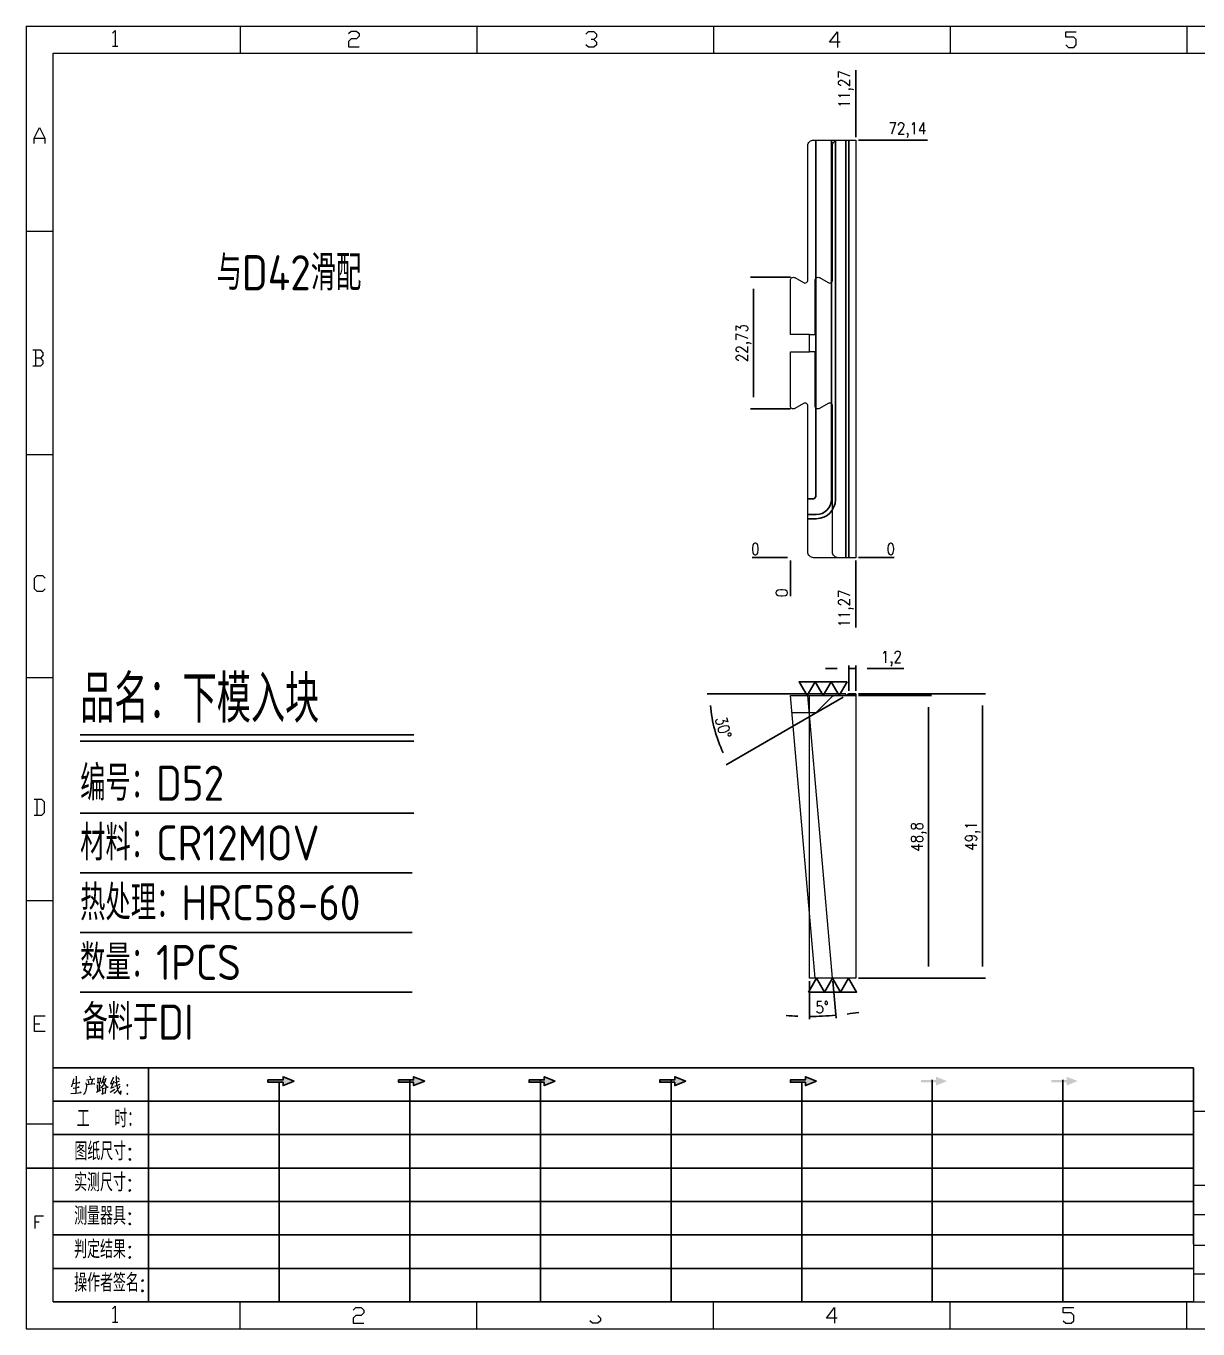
# Model space of a CAD drawing. Header units: millimetres. Extents: x 88508 to 142116, y -5268 to 20283.
# Drawn here: x 107396.1 to 107598.5, y -1151.5 to -926.4 of the extents above; entities that cross this region are included whole.
import ezdxf
from ezdxf.enums import TextEntityAlignment as Align

# ---------------------------------------------------------------- set-up
doc = ezdxf.new("R2010")
doc.units = ezdxf.units.MM
doc.linetypes.add('HIDDEN', pattern=[0])
for name, color, linetype in [('DIM', 4, 'Continuous'), ('LB_P', 2, 'Continuous'), ('TEXT', 4, 'Continuous')]:
    doc.layers.add(name, color=color, linetype=linetype)
doc.styles.add('chinesef_fs', font='simplex.shx', dxfattribs={"bigfont": 'gbcbig.shx'})
doc.styles.add('gbenor', font='gbenor.shx', dxfattribs={"bigfont": 'gbcbig.shx'})
doc.styles.add('GBENOR_', font='gbenor.shx', dxfattribs={"bigfont": 'gbcbig'})
doc.styles.get("Standard").update_dxf_attribs({"font": 'txt.shx', "width": 0.85, "bigfont": 'ctxt.shx'})
doc.styles.add('TXT', font='txt.shx', dxfattribs={"width": 0.8, "bigfont": 'ctxt.shx'})
doc.dimstyles.new('T-2-WX', dxfattribs={"dimtxt": 2, "dimasz": 2, "dimexe": 0.5, "dimexo": 0.5, "dimgap": 0.5, "dimtad": 1, "dimtxsty": 'Standard', "dimblk": 'OPEN30', "dimcen": 0, "dimazin": 3, "dimtfac": 1, "dimtmove": 0, "dimatfit": 3, "dimldrblk": 'OPEN30', "dimlwd": -1, "dimlwe": -1})

# ---------------------------------------------------------------- blocks, each defined once
blk = doc.blocks.new('*D8480')
at = {"layer": 'Defpoints', "color": 0}
for p in [(107539.36, -1042.07), (107551.95, -1042.07), (107539.36, -1090.87)]:
    blk.add_point(p, dxfattribs=at)
at = {"layer": 'DIM', "color": 0, "linetype": 'Continuous'}
for p, q in [((107539.86, -1042.07), (107552.45, -1042.07)), ((107551.95, -1088.87), (107551.95, -1044.07)), ((107539.86, -1090.87), (107552.45, -1090.87))]:
    blk.add_line(p, q, dxfattribs=at)
at = {"layer": 'DIM', "color": 0, "insert": (107550.26, -1066.47), "char_height": 2, "attachment_point": 5, "rotation": 90}
blk.add_mtext('48,8', dxfattribs=at)
blk = doc.blocks.new('_Open30')
blk = doc.blocks.new('*D8481')
at = {"layer": 'Defpoints', "color": 0}
for p in [(107531.09, -1042.07), (107531.36, -1042.07), (107531.36, -1090.87), (107535.36, -1090.87), (107532.88, -1097.46)]:
    blk.add_point(p, dxfattribs=at)
at = {"layer": 'DIM', "color": 0, "linetype": 'Continuous'}
for p, q in [((107531.36, -1091.37), (107531.36, -1097.98)), ((107535.4, -1091.37), (107535.96, -1097.78))]:
    blk.add_line(p, q, dxfattribs=at)
for start, end in [(265.6203, 267.8101), (270, 275), (277.1899, 279.3797)]:
    blk.add_arc((107531.36, -1045.15), 52.33, start, end, dxfattribs=at)
at = {"layer": 'DIM', "color": 0, "insert": (107533.57, -1095.89), "char_height": 2, "attachment_point": 5, "rotation": 2.5}
blk.add_mtext('5%%d', dxfattribs=at)
blk = doc.blocks.new('*D8488')
at = {"layer": 'Defpoints', "color": 0}
for p in [(107528.09, -1018.25), (107539.36, -1018.25), (107544.36, -1018.25)]:
    blk.add_point(p, dxfattribs=at)
at = {"layer": 'DIM', "color": 0, "linetype": 'Continuous'}
blk.add_line((107539.86, -1018.25), (107545.99, -1018.25), dxfattribs=at)
at = {"layer": 'DIM', "color": 0, "insert": (107545.42, -1016.75), "char_height": 2, "attachment_point": 5}
blk.add_mtext('0', dxfattribs=at)
blk = doc.blocks.new('*D8489')
at = {"layer": 'Defpoints', "color": 0}
for p in [(107539.36, -946.12), (107544.36, -946.12), (107528.09, -1018.25)]:
    blk.add_point(p, dxfattribs=at)
at = {"layer": 'DIM', "color": 0, "linetype": 'Continuous'}
for p, q in [((107539.86, -946.12), (107543.36, -946.12)), ((107543.36, -946.12), (107540.36, -946.12)), ((107540.36, -946.12), (107551.74, -946.12))]:
    blk.add_line(p, q, dxfattribs=at)
at = {"layer": 'DIM', "color": 0, "insert": (107548.3, -944.42), "char_height": 2, "attachment_point": 5}
blk.add_mtext('72,14', dxfattribs=at)
blk = doc.blocks.new('*D8490')
at = {"layer": 'Defpoints', "color": 0}
for p in [(107523.09, -1018.25), (107528.09, -1018.25), (107528.09, -1018.25)]:
    blk.add_point(p, dxfattribs=at)
at = {"layer": 'DIM', "color": 0, "linetype": 'Continuous'}
blk.add_line((107527.59, -1018.25), (107521.46, -1018.25), dxfattribs=at)
at = {"layer": 'DIM', "color": 0, "insert": (107522.02, -1016.75), "char_height": 2, "attachment_point": 5}
blk.add_mtext('0', dxfattribs=at)
blk = doc.blocks.new('*D8491')
at = {"layer": 'Defpoints', "color": 0}
for p in [(107528.09, -1018.25), (107539.36, -1018.25), (107539.36, -1023.25)]:
    blk.add_point(p, dxfattribs=at)
at = {"layer": 'DIM', "color": 0, "linetype": 'Continuous'}
for p, q in [((107539.36, -1018.75), (107539.36, -1022.25)), ((107539.36, -1022.25), (107539.36, -1019.25)), ((107539.36, -1019.25), (107539.36, -1030.31))]:
    blk.add_line(p, q, dxfattribs=at)
at = {"layer": 'DIM', "color": 0, "insert": (107537.67, -1027.03), "char_height": 2, "attachment_point": 5, "rotation": 90}
blk.add_mtext('11,27', dxfattribs=at)
blk = doc.blocks.new('*D8492')
at = {"layer": 'Defpoints', "color": 0}
for p in [(107528.09, -1018.25), (107528.09, -1018.25), (107528.09, -1023.25)]:
    blk.add_point(p, dxfattribs=at)
at = {"layer": 'DIM', "color": 0, "linetype": 'Continuous'}
blk.add_line((107528.09, -1018.75), (107528.09, -1024.89), dxfattribs=at)
at = {"layer": 'DIM', "color": 0, "insert": (107526.59, -1024.32), "char_height": 2, "attachment_point": 5, "rotation": 90}
blk.add_mtext('0', dxfattribs=at)
blk = doc.blocks.new('*D8493')
at = {"layer": 'Defpoints', "color": 0}
for p in [(107539.36, -941.12), (107539.36, -946.12), (107528.09, -1018.25)]:
    blk.add_point(p, dxfattribs=at)
at = {"layer": 'DIM', "color": 0, "linetype": 'Continuous'}
for p, q in [((107539.36, -945.12), (107539.36, -934.06)), ((107539.36, -945.62), (107539.36, -942.12)), ((107539.36, -942.12), (107539.36, -945.12))]:
    blk.add_line(p, q, dxfattribs=at)
at = {"layer": 'DIM', "color": 0, "insert": (107537.67, -937.34), "char_height": 2, "attachment_point": 5, "rotation": 90}
blk.add_mtext('11,27', dxfattribs=at)
blk = doc.blocks.new('U40')
for points in [[(351.8, 337.7), (351.8, 333.2), (367, 339.3), (351.8, 345.3), (351.8, 340.8), (331.2, 340.8), (331.2, 337.7)], [(545.7, 339.3), (530.6, 345.3), (530.6, 340.8), (509.9, 340.8), (509.9, 337.7), (530.6, 337.7), (530.6, 333.2)], [(724.5, 339.3), (709.3, 345.3), (709.3, 340.8), (688.7, 340.8), (688.7, 337.7), (709.3, 337.7), (709.3, 333.2)], [(903.3, 339.3), (888.1, 345.3), (888.1, 340.8), (867.5, 340.8), (867.5, 337.7), (888.1, 337.7), (888.1, 333.2)], [(1082.1, 339.3), (1066.9, 345.3), (1066.9, 340.8), (1046.3, 340.8), (1046.3, 337.7), (1066.9, 337.7), (1066.9, 333.2)], [(1245.7, 337.7), (1245.7, 333.2), (1260.9, 339.3), (1245.7, 345.3), (1245.7, 340.8), (1225.1, 340.8), (1225.1, 337.7)], [(1424.5, 337.7), (1424.5, 333.2), (1439.7, 339.3), (1424.5, 345.3), (1424.5, 340.8), (1403.8, 340.8), (1403.8, 337.7)]]:
    blk.add_hatch(color=3).paths.add_polyline_path(points)
at = {"color": 254, "lineweight": 18}
for p, q in [((0, 1783.5), (0, 0)), ((0, 1783.5), (2530.2, 1783.5)), ((941.1, 1783.5), (941.1, 1746.5)), ((1265.1, 1783.5), (1265.1, 1746.5)), ((1589.1, 1783.5), (1589.1, 1746.5)), ((37, 37), (37, 1746.5)), ((37, 1746.5), (2493.2, 1746.5)), ((0, 1502.7), (37, 1502.7)), ((0, 1197.2), (37, 1197.2)), ((0, 891.7), (37, 891.7)), ((0, 586.3), (37, 586.3)), ((1598.1, 298), (2493.2, 298)), ((0, 280.8), (37, 280.8)), ((1598.2, 196.6), (2493.2, 196.6)), ((2493.2, 156.4), (1598.2, 156.4)), ((2493.2, 114.1), (1598.2, 114.1)), ((2493.2, 75), (1598.2, 75)), ((37, 37), (2493.2, 37)), ((941.1, 0), (941.1, 37)), ((1265.1, 0), (1265.1, 37)), ((1589.1, 0), (1589.1, 37)), ((0, 0), (2530.2, 0))]:
    blk.add_line(p, q, dxfattribs=at)
at = {"color": 254, "linetype": 'Continuous', "lineweight": 18}
for p, q in [((293.1, 1783.5), (293.1, 1746.5)), ((617.1, 1783.5), (617.1, 1746.5)), ((1598.1, 298), (1598.1, 37)), ((1598.2, 298), (1598.2, 37)), ((293.1, 0), (293.1, 37)), ((617.1, 0), (617.1, 37))]:
    blk.add_line(p, q, dxfattribs=at)
for p, q in [((38, 357.6), (1598.2, 357.6)), ((1598.2, 357.6), (1598.2, 116.2)), ((38, 311.8), (1598.2, 311.8)), ((37.1, 266), (1598.2, 266)), ((0.1, 220.2), (1598.2, 220.2)), ((37.1, 174.4), (1598.2, 174.4)), ((37.1, 128.6), (1598.2, 128.6)), ((37.1, 82.8), (1598.2, 82.8))]:
    blk.add_line(p, q)
at = {"color": 254}
for p, q in [((167.8, 37), (167.8, 357.6)), ((525.5, 37), (525.5, 340.8)), ((704.3, 37), (704.3, 340.8)), ((883.1, 37), (883.1, 340.8)), ((1240.6, 37), (1240.6, 340.8)), ((1419.4, 37), (1419.4, 340.8)), ((346.7, 37), (346.7, 337.9)), ((1061.9, 37), (1061.9, 337.7)), ((1598.2, 37), (38, 37))]:
    blk.add_line(p, q, dxfattribs=at)
at = {"color": 92, "lineweight": 18}
for points in [[(118.3, 1773.7), (121.9, 1777.3), (121.9, 1755.8)], [(441.4, 1773.1), (445, 1776.7), (452.2, 1776.7), (455.8, 1773.1), (455.8, 1769.5), (452.2, 1765.9), (445, 1765.9), (441.4, 1762.3), (441.4, 1755.1), (455.8, 1755.1)], [(766.4, 1772.4), (770, 1776), (777.2, 1776), (780.8, 1772.4), (780.8, 1768.8), (777.2, 1765.2), (773.6, 1765.2)], [(1114.4, 1761.4), (1100, 1761.4), (1110.8, 1775.8), (1110.8, 1754.2)], [(1423.4, 1757.7), (1427, 1754.1), (1434.2, 1754.1), (1437.8, 1757.7), (1437.8, 1764.9), (1434.2, 1768.5), (1423.4, 1768.5), (1423.4, 1775.7), (1437.8, 1775.7)], [(118.3, 1755.8), (125.5, 1755.8)], [(777.2, 1765.2), (780.8, 1761.6), (780.8, 1758), (777.2, 1754.4), (770, 1754.4), (766.4, 1758)], [(11.1, 1622.8), (11.1, 1630), (18.3, 1644.4), (25.5, 1630), (25.5, 1622.8)], [(11.1, 1630), (25.5, 1630)], [(20, 1329), (23.6, 1332.6), (23.6, 1336.2), (20, 1339.8), (9.2, 1339.8)], [(12.8, 1339.8), (12.8, 1318.2)], [(9.2, 1318.2), (20, 1318.2), (23.6, 1321.8), (23.6, 1325.4), (20, 1329), (12.8, 1329)], [(26.1, 1013.2), (22.5, 1009.6), (15.3, 1009.6), (11.7, 1013.2), (11.7, 1027.6), (15.3, 1031.2), (22.5, 1031.2), (26.1, 1027.6)], [(11, 703.2), (21.8, 703.2), (25.4, 706.8), (25.4, 721.2), (21.8, 724.8), (11, 724.8)], [(14.6, 724.8), (14.6, 703.2)], [(26.1, 407), (11.7, 407), (11.7, 428.6), (26.1, 428.6)], [(11.7, 417.8), (18.9, 417.8)], [(12.3, 137.7), (12.3, 155), (23.8, 155)], [(12.3, 146.4), (18.1, 146.4)], [(118.3, 27.4), (121.9, 31), (121.9, 9.4)], [(447.9, 25.7), (451.5, 29.3), (458.7, 29.3), (462.3, 25.7), (462.3, 22.1), (458.7, 18.5), (451.5, 18.5), (447.9, 14.9), (447.9, 7.7), (462.3, 7.7)], [(782.7, 18.5), (786.3, 14.9), (786.3, 11.3), (782.7, 7.7), (775.5, 7.7), (771.9, 11.3)], [(1110.3, 14.9), (1095.9, 14.9), (1106.7, 29.3), (1106.7, 7.7)], [(1419.9, 11.3), (1423.5, 7.7), (1430.7, 7.7), (1434.3, 11.3), (1434.3, 18.5), (1430.7, 22.1), (1419.9, 22.1), (1419.9, 29.3), (1434.3, 29.3)], [(118.3, 9.4), (125.5, 9.4)]]:
    blk.add_lwpolyline(points, dxfattribs=at)
at = {"color": 92, "lineweight": 0}
for points in [[(65, 342.2), (64.8, 341), (64.1, 337.9), (63.6, 335.7), (62.8, 333.5), (62.1, 331.4)], [(68.4, 345.9), (68.7, 344.4), (68.1, 322.9)], [(82.6, 340.8), (93.7, 342.2), (93.3, 342.4), (92.4, 342)], [(86.1, 336.1), (86, 337.5), (85.3, 339.8)], [(86.7, 346.7), (87.9, 344.6), (88.3, 343)], [(90.3, 341), (90.4, 339.6), (89.1, 335.3)], [(97.8, 344), (98.1, 342.6), (98.1, 340.8), (98.1, 337.9), (98.1, 336.3), (98.2, 337.7), (102.1, 338.3), (101.8, 338.3), (102.1, 343.6), (102.1, 343.2), (102.1, 342.8), (98.2, 342.2)], [(105.5, 341.2), (105.9, 341), (109.6, 341.8), (109.3, 342.6), (108.5, 339.6), (107.6, 337.3), (106.9, 335.9), (105.9, 334.3), (104.3, 332), (103.1, 330.4), (101.9, 329.4)], [(106.6, 346.5), (106.5, 345.2), (105.1, 341.2), (104.2, 338.9), (103.1, 336.3), (102.6, 335.5)], [(104.9, 339.1), (105.3, 338.7), (107, 335.7), (108.6, 333.3), (109.9, 331.2), (110.3, 330.8), (112.6, 330.8), (110.2, 331.2), (109, 332.6)], [(119.3, 344.8), (119.1, 343.8), (116.8, 338.5), (115.4, 335.5), (119.3, 336.3)], [(120.3, 339.4), (118.1, 333.5), (116.4, 330), (116.1, 329.8), (120.5, 331.4)], [(121.7, 336.7), (127.7, 339.6)], [(123.4, 346.5), (123.5, 345.4), (123.5, 340.8), (123.8, 337.3), (124, 335.3), (124.2, 333.1), (124.5, 331), (124.8, 329), (125.2, 327.4), (125.9, 325.7), (126.9, 323.9), (127.9, 322.7), (128.9, 321.7), (129.6, 321.3), (129.9, 326.1), (129.4, 321.5)], [(127.7, 341.6), (127.2, 342.4), (125.7, 344.2)], [(61.4, 322.3), (68.2, 322.9), (75.3, 323.7), (74.9, 323.9), (73.8, 323.5)], [(63.8, 335.9), (73.4, 337.5), (73.1, 337.7), (72.5, 337.3)], [(64.5, 329.6), (64.8, 329.6), (65.1, 329.6), (72.5, 331), (71.9, 331), (70.9, 330.8)], [(82.6, 335.1), (82.6, 331.8), (82.3, 329), (81.9, 326.8), (81.2, 324.9), (80.3, 323.1), (79.6, 321.9), (78.8, 320.9)], [(93.3, 335.5), (94.1, 335.7), (94.3, 335.5), (82.6, 334.3), (82.6, 335.1), (82.2, 336.9)], [(96.5, 323.9), (102.8, 327.2)], [(97.2, 334.3), (97.5, 333.5), (97.7, 324.7)], [(100.2, 337.9), (100.1, 325.9)], [(100.2, 332.6), (102.4, 333.1)], [(104.2, 330), (104.5, 329), (104.5, 321.1), (104.3, 322.1), (104.5, 322.7), (109.2, 323.1), (108.6, 323.1), (109, 329.2), (109, 330), (109.3, 329.4), (108.6, 329.4), (104.6, 328.8)], [(115.3, 324.3), (121.5, 328.2)], [(128.2, 332.4), (128.1, 331.6), (126.9, 329.6), (125.8, 328), (124.5, 326.3), (123, 324.7), (121.4, 323.3), (120.1, 322.3)], [(121.4, 332.2), (128.8, 335.1)]]:
    blk.add_lwpolyline(points, dxfattribs=at)
for points in [[(367, 339.3), (351.8, 345.3), (351.8, 340.8), (331.2, 340.8), (331.2, 337.7), (351.8, 337.7), (351.8, 333.2), (367, 339.3)], [(545.7, 339.3), (530.6, 345.3), (530.6, 340.8), (509.9, 340.8), (509.9, 337.7), (530.6, 337.7), (530.6, 333.2), (545.7, 339.3)], [(724.5, 339.3), (709.3, 345.3), (709.3, 340.8), (688.7, 340.8), (688.7, 337.7), (709.3, 337.7), (709.3, 333.2), (724.5, 339.3)], [(903.3, 339.3), (888.1, 345.3), (888.1, 340.8), (867.5, 340.8), (867.5, 337.7), (888.1, 337.7), (888.1, 333.2), (903.3, 339.3)], [(1082.1, 339.3), (1066.9, 345.3), (1066.9, 340.8), (1046.3, 340.8), (1046.3, 337.7), (1066.9, 337.7), (1066.9, 333.2), (1082.1, 339.3)]]:
    blk.add_lwpolyline(points)
for points in [[(138.7, 332.4), (139.4, 333.5), (138.7, 334.5), (138, 333.5)], [(138.7, 320.9), (139.4, 321.9), (138.7, 322.9), (138, 321.9)]]:
    blk.add_lwpolyline(points, close=True, dxfattribs=at)
at = {"color": 3, "style": 'chinesef_fs'}
for s, p in [('工  时：', (69.5, 275.7)), ('图纸尺寸:', (66.2, 230.9)), ('实测尺寸:', (65.9, 188.4)), ('测量器具:', (65.9, 142.6)), ('判定结果:', (65.9, 96.8)), ('操作者签名:', (65.9, 51))]:
    blk.add_text(s, height=24.57, dxfattribs=at).set_placement(p)
at = {"lineweight": 18, "style": 'GBENOR_'}
blk.add_attdef('文档路径', (2126, 386.9), '', height=17.8, dxfattribs=at)
at = {"lineweight": 20, "style": 'TXT'}
for tag, height, p in [('18-**-**', 16.3, (1866.6, 256.2)), ('客户名称', 16.1, (1741.1, 134, 0)), ('料厚:', 16.1, (1741.3, 93.2, 0))]:
    blk.add_attdef(tag, text='', height=height, dxfattribs=at).set_placement(p, align=Align.MIDDLE)
for tag, p, height in [('88888', (1850.9, 207.5), 14.9), ('材质:', (1691.2, 168, 0), 16.1), ('核准', (1869.4, 127.5, 0), 16.1), ('设计', (1868.8, 88.3, 0), 16.1), ('绘图', (1868.2, 49.1, 0), 16.1)]:
    blk.add_attdef(tag, p, '', height=height, dxfattribs=at)
for tag, p, height, width in [('3', (2234.7, 206.9), 15.8, 0.7), ('4', (2234.7, 167.4), 15.8, 0.7), ('核准日期', (2041.1, 124.2, 0), 16.1, 0.68), ('设计日期', (2041.1, 84.5, 0), 16.1, 0.68), ('1', (2251.9, 85.9), 14.6, 0.7), ('绘图日期', (2040.9, 46.4, 0), 16.1, 0.68), ('2', (2235, 49.2), 14.6, 0.7)]:
    blk.add_attdef(tag, p, '', height=height, dxfattribs=dict(at, width=width))
blk = doc.blocks.new('*D8744')
at = {"layer": 'Defpoints', "color": 0}
for p in [(107521.7, -969.82), (107528.59, -969.82), (107528.59, -992.55)]:
    blk.add_point(p, dxfattribs=at)
at = {"layer": 'DIM', "color": 0}
for p, q in [((107528.09, -969.82), (107521.2, -969.82)), ((107521.7, -990.55), (107521.7, -971.82)), ((107528.09, -992.55), (107521.2, -992.55))]:
    blk.add_line(p, q, dxfattribs=at)
at = {"layer": 'DIM', "color": 0, "insert": (107520.01, -981.19), "char_height": 2, "attachment_point": 5, "rotation": 90}
blk.add_mtext('22,73', dxfattribs=at)
blk = doc.blocks.new('*D9954')
at = {"layer": 'Defpoints', "color": 0}
for p in [(107539.36, -1037.39), (107538.16, -1041.77), (107539.36, -1041.77)]:
    blk.add_point(p, dxfattribs=at)
at = {"layer": 'DIM', "color": 0}
for p, q in [((107538.16, -1041.27), (107538.16, -1036.89)), ((107539.36, -1041.27), (107539.36, -1036.89)), ((107536.16, -1037.39), (107534.16, -1037.39)), ((107538.16, -1037.39), (107539.36, -1037.39)), ((107541.36, -1037.39), (107547.68, -1037.39))]:
    blk.add_line(p, q, dxfattribs=at)
at = {"layer": 'DIM', "color": 0, "insert": (107545.52, -1035.69), "char_height": 2, "attachment_point": 5}
blk.add_mtext('1,2', dxfattribs=at)
blk = doc.blocks.new('*D9955')
at = {"layer": 'Defpoints', "color": 0}
for p in [(107539.36, -1041.77), (107539.36, -1090.87), (107561.26, -1090.87)]:
    blk.add_point(p, dxfattribs=at)
at = {"layer": 'DIM', "color": 0}
for p, q in [((107539.86, -1041.77), (107561.76, -1041.77)), ((107561.26, -1043.77), (107561.26, -1088.87)), ((107539.86, -1090.87), (107561.76, -1090.87))]:
    blk.add_line(p, q, dxfattribs=at)
at = {"layer": 'DIM', "color": 0, "insert": (107559.57, -1066.32), "char_height": 2, "attachment_point": 5, "rotation": 90}
blk.add_mtext('49,1', dxfattribs=at)
blk = doc.blocks.new('*D9956')
at = {"layer": 'Defpoints', "color": 0}
for p in [(107538.16, -1041.77), (107538.16, -1041.77), (107539.36, -1041.77), (107537.64, -1042.07), (107514.55, -1045.94)]:
    blk.add_point(p, dxfattribs=at)
at = {"layer": 'DIM', "color": 0}
for p, q in [((107537.66, -1041.77), (107513.69, -1041.77)), ((107537.21, -1042.32), (107516.97, -1054.01))]:
    blk.add_line(p, q, dxfattribs=at)
blk.add_arc((107538.16, -1041.77), 23.97, 184.7821, 205.2179, dxfattribs=at)
at = {"layer": 'DIM', "color": 0, "insert": (107516.5, -1047.58), "char_height": 2, "attachment_point": 5, "rotation": 285}
blk.add_mtext('30%%d', dxfattribs=at)

msp = doc.modelspace()

# ---------------------------------------------------------------- linework, layer by layer
at = {"layer": 'DIM', "color": 4, "linetype": 'Continuous', "lineweight": 25}
for p, q in [((107405.407, -1048.865), (107463.023, -1048.865)), ((107405.407, -1049.927), (107463.023, -1049.927)), ((107405.407, -1062.366), (107463.023, -1062.366)), ((107405.407, -1072.681), (107462.773, -1072.681)), ((107405.407, -1082.996), (107462.773, -1082.996)), ((107405.407, -1093.312), (107462.773, -1093.312))]:
    msp.add_line(p, q, dxfattribs=at)
at = {"layer": 'LB_P'}
for p, q in [((107537.638, -1018.254), (107537.638, -946.116)), ((107538.158, -1018.254), (107538.158, -946.116))]:
    msp.add_line(p, q, dxfattribs=at)
at = {"layer": 'LB_P', "linetype": 'Continuous', "lineweight": 15}
msp.add_lwpolyline([(107539.358, -1018.254), (107532.089, -1018.254, -0.4142136), (107531.089, -1017.254), (107531.089, -992.051, 0.5773503), (107530.339, -991.618), (107528.839, -992.484, -0.5773503), (107528.089, -992.051), (107528.089, -982.685), (107531.358, -982.685), (107531.358, -979.685), (107528.089, -979.685), (107528.089, -970.319, -0.5773503), (107528.839, -969.886), (107530.339, -970.752, 0.5773503), (107531.089, -970.319), (107531.089, -947.116, -0.4142136), (107532.089, -946.116), (107539.358, -946.116)], format="xyb", close=True, dxfattribs=at)
at = {"layer": 'LB_P'}
for points in [[(107531.089, -1008.101), (107531.955, -1008.101, 0.4142135), (107532.455, -1007.601), (107532.455, -946.116)], [(107531.089, -1010.808), (107532.558, -1010.808, 0.4142135), (107535.162, -1008.204), (107535.162, -946.116)], [(107531.089, -1011.515), (107532.558, -1011.515, 0.4142135), (107535.869, -1008.204), (107535.869, -946.116)]]:
    msp.add_lwpolyline(points, format="xyb", dxfattribs=at)
at = {"layer": 'LB_P', "linetype": 'HIDDEN', "lineweight": 15}
for points in [[(107536.358, -1018.254, -0.4142136), (107535.358, -1017.254), (107535.358, -992.051, 0.5773503), (107534.608, -991.618), (107533.108, -992.484, -0.5773503), (107532.358, -992.051), (107532.358, -982.685), (107531.358, -982.685), (107531.358, -979.685), (107532.358, -979.685), (107532.358, -970.319, -0.5773503), (107533.108, -969.886), (107534.608, -970.752, 0.5773503), (107535.358, -970.319), (107535.358, -947.116, -0.4142136), (107536.358, -946.116)], [(107535.869, -1042.073, 0.1989124), (107535.162, -1042.366), (107532.455, -1045.073), (107528.351, -1045.073)]]:
    msp.add_lwpolyline(points, format="xyb", dxfattribs=at)
at = {"layer": 'LB_P', "color": 4, "linetype": 'Continuous'}
for points in [[(107537.88, -1039.673), (107536.495, -1042.073), (107535.109, -1039.673), (107533.723, -1042.073), (107532.338, -1039.673), (107530.952, -1042.073), (107529.566, -1039.673), (107537.88, -1039.673)], [(107531.201, -1093.273), (107532.587, -1090.873), (107533.972, -1093.273), (107535.358, -1090.873), (107536.744, -1093.273), (107538.129, -1090.873), (107539.515, -1093.273), (107531.201, -1093.273)]]:
    msp.add_lwpolyline(points, close=True, dxfattribs=at)
at = {"layer": 'LB_P'}
msp.add_lwpolyline([(107537.638, -1042.073), (107539.358, -1042.073), (107539.358, -1041.773), (107538.158, -1041.773)], close=True, dxfattribs=at)
at = {"layer": 'LB_P', "lineweight": 15}
for points in [[(107532.358, -1090.873), (107528.089, -1042.073), (107539.358, -1042.073), (107539.358, -1090.873), (107531.358, -1090.873), (107531.358, -1042.073)], [(107535.358, -1090.873), (107531.089, -1042.073)]]:
    msp.add_lwpolyline(points, dxfattribs=at)

# ---------------------------------------------------------------- block references
at = {"ltscale": 3, "xscale": 0.1261676565939178, "yscale": 0.1261676565939178, "zscale": 0.1261676565939178}
msp.add_blockref('U40', (107396.06, -1151.456), dxfattribs=at)

# ---------------------------------------------------------------- texts
at = {"layer": 'DIM', "color": 3, "linetype": 'Continuous', "lineweight": 25, "style": 'gbenor'}
for s, height, p in [('品名：下模入块', 8.1915, (107405.407, -1046.741)), ('编号：D52', 6.0678, (107405.407, -1060.242)), ('材料：CR12MOV', 6.0678, (107405.407, -1070.557)), ('热处理：HRC58-60', 6.06778, (107405.407, -1080.873)), ('数量：1PCS', 6.0678, (107405.407, -1091.188)), ('备料于DI', 6.0678, (107405.776, -1101.503))]:
    msp.add_text(s, height=height, dxfattribs=at).set_placement(p)
at = {"layer": 'TEXT', "color": 4, "style": 'gbenor'}
msp.add_text('与D42滑配', height=6.075, dxfattribs=at).set_placement((107428.969, -972.078))

# ---------------------------------------------------------------- dimensions: what is measured, and where the dimension line sits
at = {"layer": 'DIM', "color": 4, "linetype": 'Continuous'}
for feature_location, offset, dtype, origin, picture, middle in [((107539.358, -946.116), (0, 5), 1, (107528.089, -1018.254), '*D8493', (107537.667, -937.337)), ((107539.358, -946.116), (5, 0), 0, (107528.089, -1018.254), '*D8489', (107548.299, -944.425)), ((107528.088666632, -1018.254323293), (-5, 0), 0, (107528.088666632, -1018.254323293), '*D8490', (107522.021999965, -1016.754323293)), ((107539.358113422, -1018.254323293), (5, 0), 0, (107528.088666632, -1018.254323293), '*D8488', (107545.424780088, -1016.754323293)), ((107528.088666632, -1018.254323293), (0, -5), 1, (107528.088666632, -1018.254323293), '*D8492', (107526.588666632, -1024.320989959)), ((107539.358, -1018.254), (0, -5), 1, (107528.089, -1018.254), '*D8491', (107537.667, -1027.033))]:
    dim = msp.add_ordinate_dim(feature_location=feature_location, offset=offset, dtype=dtype, origin=origin, dimstyle='T-2-WX', dxfattribs=at)
    dim.commit()
    dim.dimension.update_dxf_attribs({"geometry": picture, "text_midpoint": middle})
at = {"layer": 'DIM', "color": 4}
dim = msp.add_linear_dim(base=(107521.697, -969.819), p1=(107528.591, -992.551), p2=(107528.589, -969.819), angle=90, dimstyle='T-2-WX', dxfattribs=at)
dim.commit()
dim.dimension.update_dxf_attribs({"geometry": '*D8744', "text_midpoint": (107520.006, -981.185)})
at = {"layer": 'DIM'}
dim = msp.add_linear_dim(base=(107539.358, -1037.385), p1=(107538.158, -1041.773), p2=(107539.358, -1041.773), dimstyle='T-2-WX', dxfattribs=at)
dim.commit()
dim.dimension.update_dxf_attribs({"geometry": '*D9954', "text_midpoint": (107545.518, -1035.695)})
dim = msp.add_angular_dim_2l(base=(107514.5529, -1045.9354), line1=((107539.3581, -1041.7732), (107538.1581, -1041.7732)), line2=((107538.1581, -1041.7732), (107537.6385, -1042.0732)), dimstyle='T-2-WX', dxfattribs=at)
dim.commit()
dim.dimension.update_dxf_attribs({"geometry": '*D9956', "text_midpoint": (107516.5003, -1047.5764)})
dim = msp.add_linear_dim(base=(107561.263, -1090.873), p1=(107539.358, -1041.773), p2=(107539.358, -1090.873), angle=90, dimstyle='T-2-WX', dxfattribs=at)
dim.commit()
dim.dimension.update_dxf_attribs({"geometry": '*D9955', "text_midpoint": (107559.572, -1066.323)})
at = {"layer": 'DIM', "color": 4, "linetype": 'Continuous'}
dim = msp.add_angular_dim_2l(base=(107532.88, -1097.462), line1=((107535.358, -1090.873), (107531.089, -1042.073)), line2=((107531.358, -1090.873), (107531.358, -1042.073)), dimstyle='T-2-WX', dxfattribs=at)
dim.commit()
dim.dimension.update_dxf_attribs({"geometry": '*D8481', "text_midpoint": (107533.573, -1095.888)})
dim = msp.add_linear_dim(base=(107551.955, -1042.073), p1=(107539.358, -1090.873), p2=(107539.358, -1042.073), angle=90, dimstyle='T-2-WX', dxfattribs=at)
dim.commit()
dim.dimension.update_dxf_attribs({"geometry": '*D8480', "text_midpoint": (107550.264, -1066.473)})

doc.saveas('drawing.dxf')
